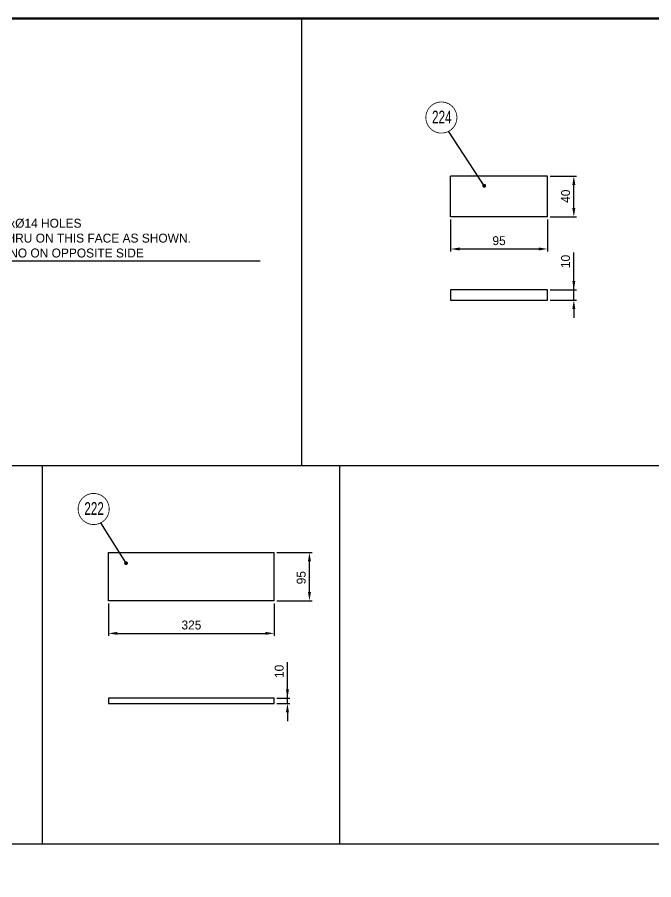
# Model space of a CAD drawing. Header units: millimetres. Extents: x 0 to 16187, y -20471 to 6290.
# Drawn here: x 13052.8 to 13302.4, y 3085.6 to 3423.6 of the extents above; entities that cross this region are included whole.
import ezdxf
from ezdxf.enums import TextEntityAlignment as Align

# ---------------------------------------------------------------- set-up
doc = ezdxf.new("R2010")
doc.units = ezdxf.units.MM
doc.header["$PDSIZE"] = -1
doc.layers.add('BORDER1', color=3, linetype='Continuous')
doc.layers.add('BORDER2', color=7, linetype='Continuous')
doc.styles.add('ROMANC', font='ROMANC', dxfattribs={"height": 5})
doc.styles.add('ROMANS', font='ROMANS.shx', dxfattribs={"width": 0.8})
doc.styles.add('ROMANT', font='ROMANT', dxfattribs={"height": 4})
doc.styles.add('SLDTEXTSTYLE2', font='TXT', dxfattribs={"width": 0.686449})
doc.dimstyles.new('AM_ISO', dxfattribs={"dimtxt": 3.5, "dimasz": 3.5, "dimexe": 1, "dimexo": 1, "dimgap": 1.5, "dimtad": 1, "dimdsep": 46, "dimtxsty": 'Standard', "dimcen": 0, "dimclrd": 1, "dimclre": 1, "dimclrt": 1, "dimadec": 0, "dimazin": 2, "dimtp": 0.1, "dimtm": 0.1, "dimtfac": 0.71, "dimtdec": 3, "dimtmove": 0, "dimatfit": 3, "dimfxl": 1, "dimlwd": -1, "dimlwe": -1, "dimarcsym": 1})
doc.dimstyles.new('AM_ISO$3', dxfattribs={"dimtxt": 3.5, "dimasz": 3.5, "dimexe": 1, "dimexo": 1, "dimgap": 1.5, "dimtad": 1, "dimtoh": 1, "dimdsep": 46, "dimtxsty": 'Standard', "dimcen": 0, "dimclrd": 1, "dimclre": 1, "dimclrt": 1, "dimadec": 0, "dimazin": 2, "dimtp": 0.1, "dimtm": 0.1, "dimtfac": 0.71, "dimtdec": 3, "dimtofl": 0, "dimtmove": 0, "dimatfit": 0, "dimfxl": 1, "dimlwd": -1, "dimlwe": -1, "dimarcsym": 1})
doc.dimstyles.new('AM_ISO$7', dxfattribs={"dimtxt": 3.5, "dimasz": 3.5, "dimexe": 1, "dimexo": 1, "dimgap": 1.5, "dimtad": 1, "dimtoh": 1, "dimdsep": 46, "dimtxsty": 'Standard', "dimcen": 0, "dimclrd": 1, "dimclre": 1, "dimclrt": 1, "dimadec": 0, "dimazin": 2, "dimtp": 0.1, "dimtm": 0.1, "dimtfac": 0.71, "dimtdec": 3, "dimtmove": 0, "dimatfit": 3, "dimfxl": 1, "dimlwd": -1, "dimlwe": -1, "dimarcsym": 1})

# ---------------------------------------------------------------- blocks, each defined once
blk = doc.blocks.new('*U609')
at = {"layer": 'BORDER1', "color": 154, "true_color": 0x1859a9, "const_width": 1}
blk.add_lwpolyline([(1.81, 811), (1144, 811), (1144, 0), (0, 0), (0, 811)], close=True, dxfattribs=at)
at = {"layer": 'BORDER2', "flags": 8}
for tag, height, style, p in [('REV-A', 3.24, 'ROMANS', (986.93, 140.25)), ('RE-A', 8.06, 'ROMANT', (1084.63, 7.17))]:
    blk.add_attdef(tag, text='', height=height, dxfattribs=dict(at, style=style)).set_placement(p, align=Align.CENTER)
at = {"layer": 'BORDER2', "style": 'ROMANS', "width": 3.830216}
blk.add_attdef('DATE-A', text='', height=3.24, dxfattribs=at).set_placement((995.51, 140.25), (1008.51, 140.25), align=Align.FIT)
at = {"layer": 'BORDER2'}
for tag, height, style, p in [('DRN-A', 3.24, 'ROMANS', (1018.38, 140.25)), ('CHD-A', 3.24, 'ROMANS', (1032.35, 140.25)), ('APD-A', 3.24, 'ROMANS', (1046.64, 140.25)), ('CONS_CONT_VEND', 4.2, 'ROMANC', (1061.39, 72.83))]:
    blk.add_attdef(tag, text='', height=height, dxfattribs=dict(at, style=style)).set_placement(p, align=Align.CENTER)
at = {"layer": 'BORDER2', "style": 'ROMANS', "width": 0.8}
for tag, p, height in [('1:X', (997.23, 122.55), 3.5), ('LOC', (1042.74, 122.55), 3.5), ('PROJ_NO', (1118.64, 122.55), 3.5), ('CONS_DRG_NO', (1011, 63), 3)]:
    blk.add_attdef(tag, p, '', height=height, dxfattribs=at)
at = {"layer": 'BORDER2', "lineweight": 30, "width": 0.8, "flags": 104}
blk.add_attdef('COMMENTS-A', text='', height=2.2, dxfattribs=at).set_placement((1055.21, 142.07), align=Align.MIDDLE_LEFT)
at = {"layer": 'BORDER2', "style": 'ROMANS', "width": 0.8}
for tag, p in [('PROJECT_TITLE_1', (1061.07, 55.35)), ('PROJECT_TITLE_2', (1061.07, 49.3))]:
    blk.add_attdef(tag, text='', height=3.5, dxfattribs=at).set_placement(p, align=Align.MIDDLE)
at = {"layer": 'BORDER2', "style": 'ROMANT', "width": 0.8}
for tag, p in [('DRG_TITLE_1', (1061.07, 36.31)), ('DRG_TITLE_2', (1061.07, 28.31)), ('DRG_TITLE_3', (1061.07, 20.31))]:
    blk.add_attdef(tag, text='', height=5, dxfattribs=at).set_placement(p, align=Align.CENTER)
at = {"layer": 'BORDER2', "style": 'ROMANT'}
for tag, p in [('AR', (995, 7.17)), ('PA', (1011.74, 7.17)), ('DC', (1028.45, 7.17)), ('TS', (1120.84, 7.17))]:
    blk.add_attdef(tag, p, '', height=8.06, dxfattribs=at)
for tag, p in [('SRNO', (1074.7, 7.17)), ('SH', (1115.8, 7.18))]:
    blk.add_attdef(tag, text='', height=8.06, dxfattribs=at).set_placement(p, align=Align.RIGHT)
at = {"layer": 'BORDER2', "style": 'ROMANS', "flags": 2}
blk.add_attdef('TB_VERSION', text='', height=2, dxfattribs=at).set_placement((1, -1), align=Align.TOP_LEFT)
blk = doc.blocks.new('*D4289')
at = {"color": 1, "linetype": 'ByBlock'}
for p, q in [((13044.22, 3327.99), (13032.48, 3311.36)), ((13147.98, 3327.99), (13044.22, 3327.99)), ((13028.85, 3306.21), (13030.46, 3308.5)), ((13026.83, 3303.35), (13024.81, 3300.49))]:
    blk.add_line(p, q, dxfattribs=at)
at = {"color": 1}
for points in [[(13032.01, 3311.69), (13032.96, 3311.02), (13030.46, 3308.5)], [(13027.31, 3303.01), (13026.35, 3303.69), (13028.85, 3306.21)]]:
    blk.add_solid(points, dxfattribs=at)
at = {"layer": 'Defpoints', "color": 0}
for p in [(13028.85, 3306.21), (13030.46, 3308.5)]:
    blk.add_point(p, dxfattribs=at)
at = {"color": 1, "insert": (13045.72, 3344.65), "char_height": 3.5, "width": 102.2587, "attachment_point": 1}
blk.add_mtext('2 x%%c14 HOLES\\PTHRU ON THIS FACE AS SHOWN.\\P2 NO ON OPPOSITE SIDE', dxfattribs=at)
blk = doc.blocks.new('*D4299')
at = {"color": 1, "linetype": 'ByBlock'}
for p, q in [((13271.05, 3316.78), (13271.05, 3331.45)), ((13271.05, 3320.28), (13271.05, 3323.78)), ((13261.73, 3316.78), (13272.05, 3316.78)), ((13271.05, 3312.78), (13271.05, 3316.78)), ((13261.73, 3312.78), (13272.05, 3312.78)), ((13271.05, 3309.28), (13271.05, 3305.78))]:
    blk.add_line(p, q, dxfattribs=at)
at = {"color": 1}
for points in [[(13270.47, 3320.28), (13271.64, 3320.28), (13271.05, 3316.78)], [(13271.64, 3309.28), (13270.47, 3309.28), (13271.05, 3312.78)]]:
    blk.add_solid(points, dxfattribs=at)
at = {"layer": 'Defpoints', "color": 0}
for p in [(13260.73, 3316.78), (13271.05, 3316.78), (13260.73, 3312.78)]:
    blk.add_point(p, dxfattribs=at)
at = {"color": 1, "insert": (13266.05, 3327.91), "char_height": 3.5, "attachment_point": 2, "rotation": 90}
blk.add_mtext('10', dxfattribs=at)
blk = doc.blocks.new('*D4300')
at = {"color": 1, "linetype": 'ByBlock'}
for p, q in [((13261.73, 3361.36), (13272.05, 3361.36)), ((13271.05, 3348.86), (13271.05, 3357.86)), ((13261.73, 3345.36), (13272.05, 3345.36))]:
    blk.add_line(p, q, dxfattribs=at)
at = {"color": 1}
for points in [[(13271.64, 3357.86), (13270.47, 3357.86), (13271.05, 3361.36)], [(13270.47, 3348.86), (13271.64, 3348.86), (13271.05, 3345.36)]]:
    blk.add_solid(points, dxfattribs=at)
at = {"layer": 'Defpoints', "color": 0}
for p in [(13260.73, 3361.36), (13271.05, 3361.36), (13260.73, 3345.36)]:
    blk.add_point(p, dxfattribs=at)
at = {"color": 1, "insert": (13266.05, 3353.49), "char_height": 3.5, "attachment_point": 2, "rotation": 90}
blk.add_mtext('40', dxfattribs=at)
blk = doc.blocks.new('*D4386')
at = {"color": 1, "linetype": 'ByBlock'}
for p, q in [((13222.73, 3344.36), (13222.73, 3331.8)), ((13260.73, 3344.36), (13260.73, 3331.8)), ((13226.23, 3332.8), (13257.23, 3332.8))]:
    blk.add_line(p, q, dxfattribs=at)
at = {"color": 1}
for points in [[(13226.23, 3333.39), (13226.23, 3332.22), (13222.73, 3332.8)], [(13257.23, 3332.22), (13257.23, 3333.39), (13260.73, 3332.8)]]:
    blk.add_solid(points, dxfattribs=at)
at = {"layer": 'Defpoints', "color": 0}
for p in [(13222.73, 3345.36), (13260.73, 3345.36), (13260.73, 3332.8)]:
    blk.add_point(p, dxfattribs=at)
at = {"color": 1, "insert": (13241.73, 3336.05), "char_height": 3.5, "attachment_point": 5}
blk.add_mtext('95', dxfattribs=at)
blk = doc.blocks.new('*D4427')
at = {"color": 1, "linetype": 'ByBlock'}
for p, q in [((13158.74, 3156.72), (13158.74, 3170.81)), ((13158.74, 3160.22), (13158.74, 3163.72)), ((13154.58, 3156.72), (13159.74, 3156.72)), ((13154.58, 3154.72), (13159.74, 3154.72)), ((13158.74, 3154.72), (13158.74, 3156.72)), ((13158.74, 3151.22), (13158.74, 3147.72))]:
    blk.add_line(p, q, dxfattribs=at)
at = {"color": 1}
for points in [[(13158.16, 3160.22), (13159.32, 3160.22), (13158.74, 3156.72)], [(13159.32, 3151.22), (13158.16, 3151.22), (13158.74, 3154.72)]]:
    blk.add_solid(points, dxfattribs=at)
at = {"layer": 'Defpoints', "color": 0}
for p in [(13153.58, 3156.72), (13153.58, 3154.72), (13158.74, 3156.72)]:
    blk.add_point(p, dxfattribs=at)
at = {"color": 1, "insert": (13153.74, 3167.26), "char_height": 3.5, "attachment_point": 2, "rotation": 90}
blk.add_mtext('10', dxfattribs=at)
blk = doc.blocks.new('*D4428')
at = {"color": 1, "linetype": 'ByBlock'}
for p, q in [((13154.58, 3213.9), (13168.38, 3213.9)), ((13167.38, 3198.4), (13167.38, 3210.4)), ((13154.58, 3194.9), (13168.38, 3194.9))]:
    blk.add_line(p, q, dxfattribs=at)
at = {"color": 1}
for points in [[(13167.96, 3210.4), (13166.79, 3210.4), (13167.38, 3213.9)], [(13166.79, 3198.4), (13167.96, 3198.4), (13167.38, 3194.9)]]:
    blk.add_solid(points, dxfattribs=at)
at = {"layer": 'Defpoints', "color": 0}
for p in [(13153.58, 3213.9), (13167.38, 3213.9), (13153.58, 3194.9)]:
    blk.add_point(p, dxfattribs=at)
at = {"color": 1, "insert": (13162.38, 3203.97), "char_height": 3.5, "attachment_point": 2, "rotation": 90}
blk.add_mtext('95', dxfattribs=at)
blk = doc.blocks.new('*D4429')
at = {"color": 1, "linetype": 'ByBlock'}
for p, q in [((13088.58, 3193.9), (13088.58, 3181.15)), ((13153.58, 3193.9), (13153.58, 3181.15)), ((13092.08, 3182.15), (13150.08, 3182.15))]:
    blk.add_line(p, q, dxfattribs=at)
at = {"color": 1}
for points in [[(13092.08, 3182.73), (13092.08, 3181.57), (13088.58, 3182.15)], [(13150.08, 3181.57), (13150.08, 3182.73), (13153.58, 3182.15)]]:
    blk.add_solid(points, dxfattribs=at)
at = {"layer": 'Defpoints', "color": 0}
for p in [(13088.58, 3194.9), (13153.58, 3194.9), (13153.58, 3182.15)]:
    blk.add_point(p, dxfattribs=at)
at = {"color": 1, "insert": (13121.08, 3185.4), "char_height": 3.5, "attachment_point": 5}
blk.add_mtext('325', dxfattribs=at)

msp = doc.modelspace()

# ---------------------------------------------------------------- linework, layer by layer
for p, q in [((13164.21317, 3423.13313), (13164.21317, 3247.93104)), ((12732.59566, 3247.93104), (13320.21526, 3247.93104)), ((13062.61252, 3247.93104), (13062.61252, 3099.63324)), ((13179.12483, 3247.93104), (13179.12483, 3099.63324)), ((13088.58006, 3213.90381), (13153.58006, 3213.90381)), ((12732.59566, 3099.63324), (13320.21526, 3099.63324))]:
    msp.add_line(p, q)
at = {"color": 7, "linetype": 'Continuous', "lineweight": 25}
for p, q in [((13260.73444, 3361.36207), (13222.73444, 3361.36207)), ((13222.73444, 3345.36207), (13222.73444, 3361.36207)), ((13260.73444, 3345.36207), (13260.73444, 3361.36207)), ((13260.73444, 3345.36207), (13222.73444, 3345.36207)), ((13260.73444, 3316.78133), (13222.73444, 3316.78133)), ((13222.73444, 3316.78133), (13222.73444, 3312.78133)), ((13260.73444, 3312.78133), (13260.73444, 3316.78133)), ((13222.73444, 3312.78133), (13260.73444, 3312.78133)), ((13088.58006, 3194.90381), (13088.58006, 3213.90381)), ((13153.58006, 3194.90381), (13153.58006, 3213.90381)), ((13153.58006, 3194.90381), (13088.58006, 3194.90381)), ((13153.58006, 3156.72191), (13088.58006, 3156.72191)), ((13088.58006, 3156.72191), (13088.58006, 3154.72191)), ((13088.58006, 3154.72191), (13153.58006, 3154.72191)), ((13153.58006, 3154.72191), (13153.58006, 3156.72191))]:
    msp.add_line(p, q, dxfattribs=at)
at = {"color": 4, "const_width": 0.3125}
for points in [[(13225.20473, 3384.32745, 1), (13213.01723, 3384.32745, 1)], [(13088.83704, 3230.89711, 1), (13076.64954, 3230.89711, 1)]]:
    msp.add_lwpolyline(points, format="xyb", close=True, dxfattribs=at)

# ---------------------------------------------------------------- block references
at = {"layer": 'BORDER1'}
msp.add_blockref('*U609', (12341.21526, 2612.13313), dxfattribs=at)

# ---------------------------------------------------------------- texts
at = {"color": 4, "lineweight": 25, "style": 'SLDTEXTSTYLE2', "width": 0.686449}
for s, p in [('224', (13219.27746, 3384.52042)), ('222', (13082.90976, 3231.09008))]:
    msp.add_text(s, height=5, dxfattribs=at).set_placement(p, align=Align.MIDDLE_CENTER)

# ---------------------------------------------------------------- dimensions: what is measured, and where the dimension line sits
for base, p1, p2, override, picture, middle in [((13271.05409, 3361.36207), (13260.73444, 3345.36207), (13260.73444, 3361.36207), {"dimtxt": 3.5, "dimlfac": 2.5}, '*D4300', (13271.05409, 3353.49109)), ((13271.05409, 3316.78133), (13260.73444, 3312.78133), (13260.73444, 3316.78133), {"dimtxt": 3.5, "dimlfac": 2.5}, '*D4299', (13271.05409, 3327.90633)), ((13167.37656, 3213.90381), (13153.58006, 3194.90381), (13153.58006, 3213.90381), {"dimtxt": 3.5, "dimlfac": 5}, '*D4428', (13167.37656, 3203.96832)), ((13158.73988, 3156.72191), (13153.58006, 3154.72191), (13153.58006, 3156.72191), {"dimtxt": 3.5, "dimlfac": 5}, '*D4427', (13158.73988, 3167.26357))]:
    dim = msp.add_linear_dim(base=base, p1=p1, p2=p2, angle=90, dimstyle='AM_ISO', override=override)
    dim.commit()
    dim.dimension.update_dxf_attribs({"geometry": picture, "text_midpoint": middle, "dimtype": 160})
dim = msp.add_diameter_dim_2p(p1=(13028.84854, 3306.20928), p2=(13030.46322, 3308.49681), text='2 x<> HOLES\\PTHRU ON THIS FACE AS SHOWN.\\P2 NO ON OPPOSITE SIDE', dimstyle='AM_ISO$3', override={"dimtxt": 3.5, "dimlfac": 5, "dimtxsty": 'Standard', "dimtofl": 1})
dim.commit()
dim.dimension.update_dxf_attribs({"geometry": '*D4289', "text_midpoint": (13096.84963, 3327.98653), "dimtype": 163})
for base, p1, p2, override, picture, middle in [((13260.73444, 3332.80202), (13222.73444, 3345.36207), (13260.73444, 3345.36207), {"dimlfac": 2.5}, '*D4386', (13241.73444, 3332.80202)), ((13153.58006, 3182.1499), (13088.58006, 3194.90381), (13153.58006, 3194.90381), {"dimtxt": 3.5, "dimlfac": 5}, '*D4429', (13121.08006, 3182.1499))]:
    dim = msp.add_linear_dim(base=base, p1=p1, p2=p2, dimstyle='AM_ISO', override=override)
    dim.commit()
    dim.dimension.update_dxf_attribs({"geometry": picture, "text_midpoint": middle, "dimtype": 160})

# ---------------------------------------------------------------- leaders
at = {"color": 4}
for points in [[(13235.91084, 3357.56775), (13221.95008, 3378.93548)], [(13095.44415, 3209.68311), (13085.58239, 3225.50515)]]:
    msp.add_leader(points, dimstyle='AM_ISO$7', override={"dimasz": 1.5, "dimldrblk": 'Dot'}, dxfattribs=at)

doc.saveas('drawing.dxf')
